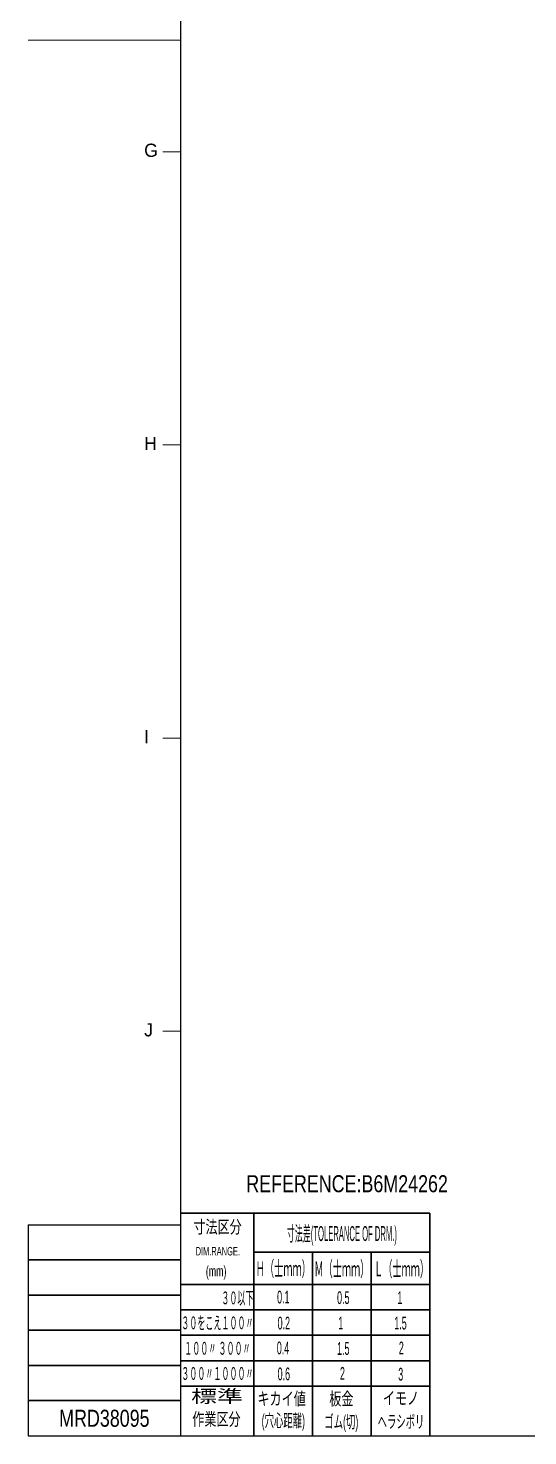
# Model space of a CAD drawing. Header units: millimetres. Extents: x 10 to 832, y 7 to 590.
# Drawn here: x 9.5 to 94.7, y 15 to 255.1 of the extents above; entities that cross this region are included whole.
import ezdxf
from ezdxf.enums import TextEntityAlignment as Align

# ---------------------------------------------------------------- set-up
doc = ezdxf.new("R2010")
doc.units = ezdxf.units.MM
doc.layers.add('図面枠B6M', color=7, linetype='Continuous')
doc.layers.add('図面枠C7M', color=7, linetype='Continuous')
doc.styles.add('HG丸ｺﾞｼｯｸM-PRO', font='')
doc.styles.get('HG丸ｺﾞｼｯｸM-PRO').set_extended_font_data('HG丸ｺﾞｼｯｸM-PRO')

# ---------------------------------------------------------------- blocks, each defined once
blk = doc.blocks.new('BLKF023')
at = {"layer": '図面枠B6M', "color": 2, "linetype": 'Continuous', "lineweight": 25}
for p, q in [((35.5, 584), (35.5, 15)), ((9.5, 51), (9.5, 15)), ((9.5, 51), (35.5, 51)), ((9.5, 15), (831.5, 15))]:
    blk.add_line(p, q, dxfattribs=at)
at = {"layer": '図面枠B6M', "color": 4, "linetype": 'Continuous', "lineweight": 13}
for p, q in [((9.5, 253), (35.5, 253)), ((32.5, 234), (35.5, 234)), ((32.5, 184), (35.5, 184)), ((32.5, 134), (35.5, 134)), ((32.5, 84), (35.5, 84))]:
    blk.add_line(p, q, dxfattribs=at)
at = {"layer": '図面枠B6M', "color": 3, "linetype": 'Continuous', "lineweight": 35}
for p, q in [((35.5, 53), (78, 53)), ((48, 53), (48, 15)), ((78, 53), (78, 15)), ((48, 46.3), (78, 46.3)), ((58, 46.3), (58, 15)), ((68, 46.3), (68, 15)), ((9.5, 45), (35.5, 45)), ((9.5, 39), (35.5, 39)), ((35.5, 40.8), (78, 40.8)), ((35.5, 36.47), (78, 36.47)), ((9.5, 33), (35.5, 33)), ((35.5, 32.15), (78, 32.15)), ((9.5, 27), (35.5, 27)), ((35.5, 27.82), (78, 27.82)), ((35.5, 23.5), (78, 23.5)), ((9.5, 21), (35.5, 21))]:
    blk.add_line(p, q, dxfattribs=at)
at = {"layer": '図面枠B6M', "color": 4, "linetype": 'Continuous', "lineweight": 13, "style": 'HG丸ｺﾞｼｯｸM-PRO'}
for s, width, p in [('G', 1.003714, (29.29, 232.45)), ('H', 1.00207, (29.29, 182.45)), ('I', 1.00207, (29.29, 132.45)), ('J', 1.005117, (29.29, 82.45))]:
    blk.add_text(s, height=2.25, dxfattribs=dict(at, width=width)).set_placement(p, align=Align.BOTTOM_LEFT)
for s, height, width, p in [('寸法区分', 2.182, 0.692256, (41.81, 48.9)), ('(mm)', 1.818, 0.619256, (41.57, 41.64)), ('標準', 2.182, 1.489301, (41.71, 20)), ('作業区分', 2.182, 0.692256, (41.62, 16.1)), ('(穴心距離)', 2.182, 0.521231, (53.03, 15.86)), ('ゴム(切)', 2.182, 0.521232, (62.93, 15.67)), ('ヘラシボリ', 2.182, 0.521228, (73.11, 15.67))]:
    blk.add_text(s, height=height, dxfattribs=dict(at, width=width)).set_placement(p, align=Align.BOTTOM_CENTER)
for s, height, width, p in [('寸法差(TOLERANCE OF DRM.)', 2.5455, 0.382528, (63.02, 49.5)), ('DIM.RANGE.', 1.455, 0.522543, (41.85, 46.49)), ('Ｈ（士ｍｍ）', 2.545, 0.439786, (53.03, 43.51)), ('Ｍ（士ｍｍ）', 2.545, 0.439786, (63.02, 43.46)), ('Ｌ（士ｍｍ）', 2.545, 0.439786, (73.2, 43.46)), ('３０以下', 2.182, 0.44793, (45.2, 38.52)), ('0.1', 2.182, 0.522424, (53.03, 38.67)), ('0.5', 2.182, 0.522424, (63.26, 38.57)), ('1', 2.18, 0.521199, (72.92, 38.57)), ('３０をこえ１００〃', 2.182, 0.44793, (41.79, 34.27)), ('0.2', 2.182, 0.522424, (53.12, 34.23)), ('1', 2.18, 0.521199, (62.83, 34.23)), ('1.5', 2.182, 0.522424, (73.02, 34.23)), ('１００〃 ３００〃', 2.182, 0.448161, (41.79, 29.93)), ('0.4', 2.182, 0.522424, (52.98, 29.99)), ('1.5', 2.182, 0.522424, (63.26, 29.9)), ('2', 2.18, 0.521199, (73.16, 29.99)), ('３００〃１０００〃', 2.182, 0.44793, (41.79, 25.64)), ('0.6', 2.182, 0.522424, (53.12, 25.56)), ('2', 2.18, 0.521199, (63.12, 25.65)), ('3', 2.18, 0.521199, (73.06, 25.51)), ('キカイ値', 2.182, 0.692256, (52.74, 21.33)), ('板金', 2.182, 0.692256, (62.93, 21.33)), ('イモノ', 2.182, 0.692256, (73.11, 21.42))]:
    blk.add_text(s, height=height, dxfattribs=dict(at, width=width)).set_placement(p, align=Align.MIDDLE_CENTER)

msp = doc.modelspace()

# ---------------------------------------------------------------- block references
at = {"layer": '図面枠B6M', "color": 4, "linetype": 'Continuous', "lineweight": 13}
msp.add_blockref('BLKF023', (0, 0), dxfattribs=at)

# ---------------------------------------------------------------- texts
at = {"layer": '図面枠B6M', "color": 3, "linetype": 'Continuous', "lineweight": 35, "style": 'HG丸ｺﾞｼｯｸM-PRO', "width": 0.783793}
msp.add_text('MRD38095', height=2.909, dxfattribs=at).set_placement((22.5, 18), align=Align.MIDDLE_CENTER)
at = {"layer": '図面枠C7M', "color": 3, "linetype": 'Continuous', "lineweight": 35, "style": 'HG丸ｺﾞｼｯｸM-PRO', "width": 0.783569}
msp.add_text('REFERENCE:B6M24262', height=2.9091, dxfattribs=at).set_placement((63.91, 58), align=Align.MIDDLE_CENTER)

doc.saveas('drawing.dxf')
